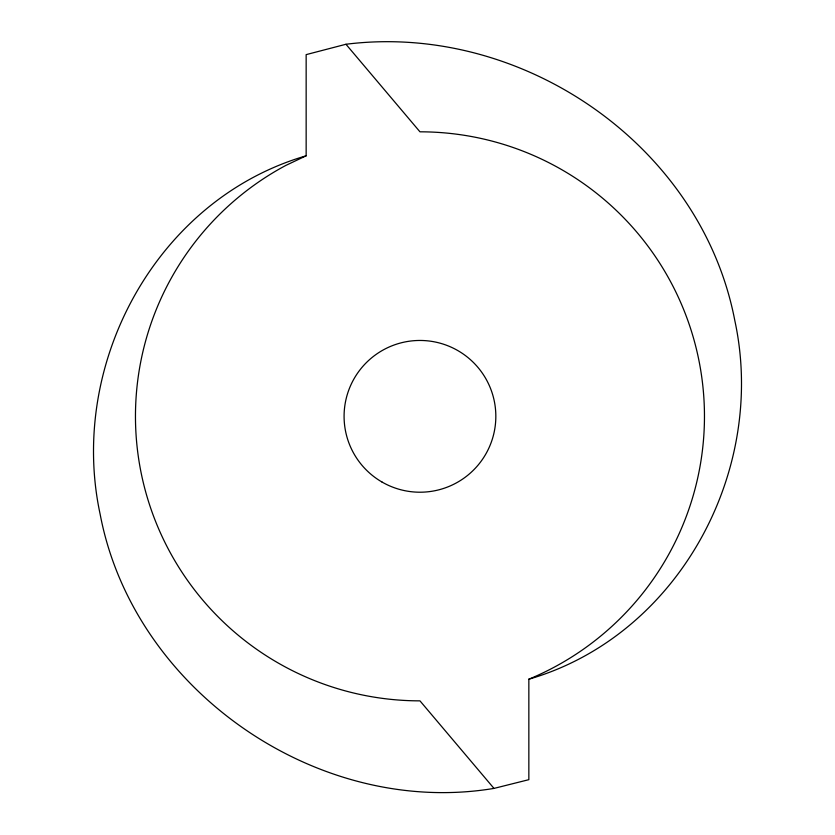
<?xml version="1.0" encoding="UTF-8"?>
<svg xmlns="http://www.w3.org/2000/svg" width="835" height="835" viewBox="0 0 835 835"><rect width="100%" height="100%" fill="white"/><g stroke="black" fill="none" stroke-linecap="round" stroke-linejoin="round"><path stroke-width="1.25" d="M306.153 155.801L285.841 165.413A284.526 284.526 0 0 0 419.963 700.857L493.976 788.407L528.847 779.671L528.847 679.199A284.526 284.526 0 0 0 419.963 131.815L345.951 44.265L306.153 54.63L306.153 155.801C156.406 199.315 67.812 364.102 100.137 514.193C133.37 690.159 317.759 817.768 493.976 788.407M528.847 679.199C678.594 635.685 767.188 470.898 734.863 320.807C701.348 145.019 521.687 22.117 345.951 44.265M382.023 482.045A75.87 75.87 0 0 0 495.833 416.331A75.87 75.87 0 0 0 382.023 350.627A75.87 75.87 0 0 0 382.023 482.045"/></g></svg>
